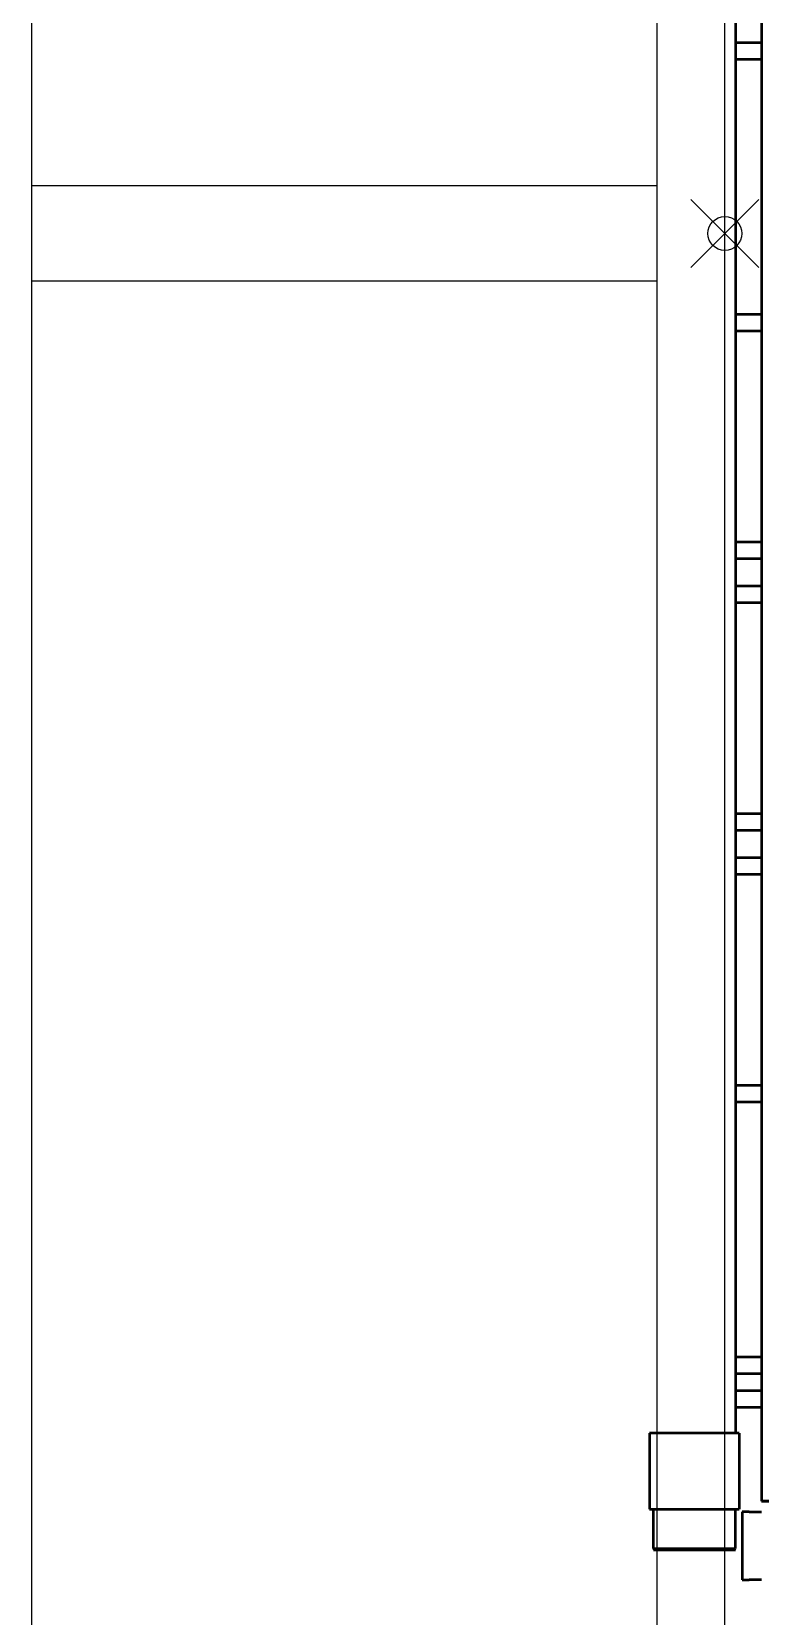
# Model space of a CAD drawing. Extents: x -3873 to 164127, y 7129 to 96529.
# Drawn here: x 64815 to 65354, y 67708 to 68875 of the extents above; entities that cross this region are included whole.
import ezdxf

# ---------------------------------------------------------------- set-up
doc = ezdxf.new("R2010")
doc.units = 0
doc.header["$PDMODE"] = 35
doc.header["$PDSIZE"] = 25
doc.layers.add('LAYOUT', color=90, linetype='CONTINUOUS')
doc.layers.add('LAYOUT Kromeka', color=1, linetype='CONTINUOUS', lineweight=5)
doc.layers.add('Visible (ISO)', color=7, linetype='CONTINUOUS', lineweight=50)

# ---------------------------------------------------------------- blocks, each defined once
blk = doc.blocks.new('chilling_Gibletchiller_platform_short')
at = {"layer": 'LAYOUT', "color": 0, "linetype": 'Continuous', "ltscale": 50}
for p, q in [((-1205, 510), (1205, 510)), ((-35, 50), (-35, 510)), ((35, 50), (35, 510)), ((1205, 50), (-1205, 50)), ((-1205, 0), (1205, 0))]:
    blk.add_line(p, q, dxfattribs=at)
blk.add_point((0, 0), dxfattribs=at)
blk.add_point((0, 0), dxfattribs=at)
blk = doc.blocks.new('CD30-500-2500 Giblet chiller')
at = {"layer": 'Visible (ISO)', "color": 0}
for p, q in [((107431.5, 15436.4), (107431.5, 15441.8)), ((107431.5, 15441.8), (107431.5, 15436.4)), ((105263.8, 15436.4), (107233.8, 15436.4)), ((106357.8, 15436.4), (106357.8, 15417.1)), ((106369.8, 15417.1), (106369.8, 15436.4)), ((106461.5, 15436.4), (107431.5, 15436.4)), ((106557.8, 15436.4), (106557.8, 15417.1)), ((106569.8, 15417.1), (106569.8, 15436.4)), ((106725.5, 15436.4), (106725.5, 15417.1)), ((106737.5, 15417.1), (106737.5, 15436.4)), ((106757.8, 15436.4), (106757.8, 15417.1)), ((106769.8, 15417.1), (106769.8, 15436.4)), ((106925.5, 15436.4), (106925.5, 15417.1)), ((106937.5, 15417.1), (106937.5, 15436.4)), ((106957.8, 15436.4), (106957.8, 15417.1)), ((106969.8, 15417.1), (106969.8, 15436.4)), ((107125.5, 15436.4), (107125.5, 15417.1)), ((107137.5, 15417.1), (107137.5, 15436.4)), ((107325.5, 15436.4), (107325.5, 15417.1)), ((107337.5, 15417.1), (107337.5, 15436.4)), ((107350.4, 15436.2), (107350.4, 15416.8)), ((107362.4, 15416.8), (107362.4, 15436.2)), ((107439.5, 15427.3), (107439.5, 15436.4)), ((107439.5, 15427.3), (107439.5, 15422.2)), ((107489.5, 15436.4), (107489.5, 15427.3)), ((107489.5, 15422.2), (107489.5, 15427.3)), ((105263.8, 15417.1), (107252.8, 15417.1)), ((106436.5, 15417.1), (107381.5, 15417.1)), ((107381.5, 15419.9), (107381.5, 15353.9)), ((107381.5, 15419.9), (107437.5, 15419.9)), ((107437.5, 15353.9), (107437.5, 15419.9)), ((107466.5, 15417.1), (107437.5, 15417.1)), ((107439.5, 15422.2), (107489.5, 15422.2)), ((107466.5, 15356.8), (107466.5, 15417.1)), ((107467.5, 15416.1), (107466.5, 15417.1)), ((107467.5, 15356.8), (107467.5, 15417.1)), ((107466.5, 15356.8), (107437.5, 15356.8)), ((107467.5, 15357.8), (107466.5, 15356.8)), ((107381.5, 15353.9), (107437.5, 15353.9))]:
    blk.add_line(p, q, dxfattribs=at)

msp = doc.modelspace()

# ---------------------------------------------------------------- block references
at = {"layer": 'LAYOUT Kromeka', "ltscale": 20}
for name, p, rotation in [('CD30-500-2500 Giblet chiller', (49915.8, 175224.6), 270), ('chilling_Gibletchiller_platform_short', (65325.2, 68726.5), 90)]:
    msp.add_blockref(name, p, dxfattribs=dict(at, rotation=rotation))

doc.saveas('drawing.dxf')
